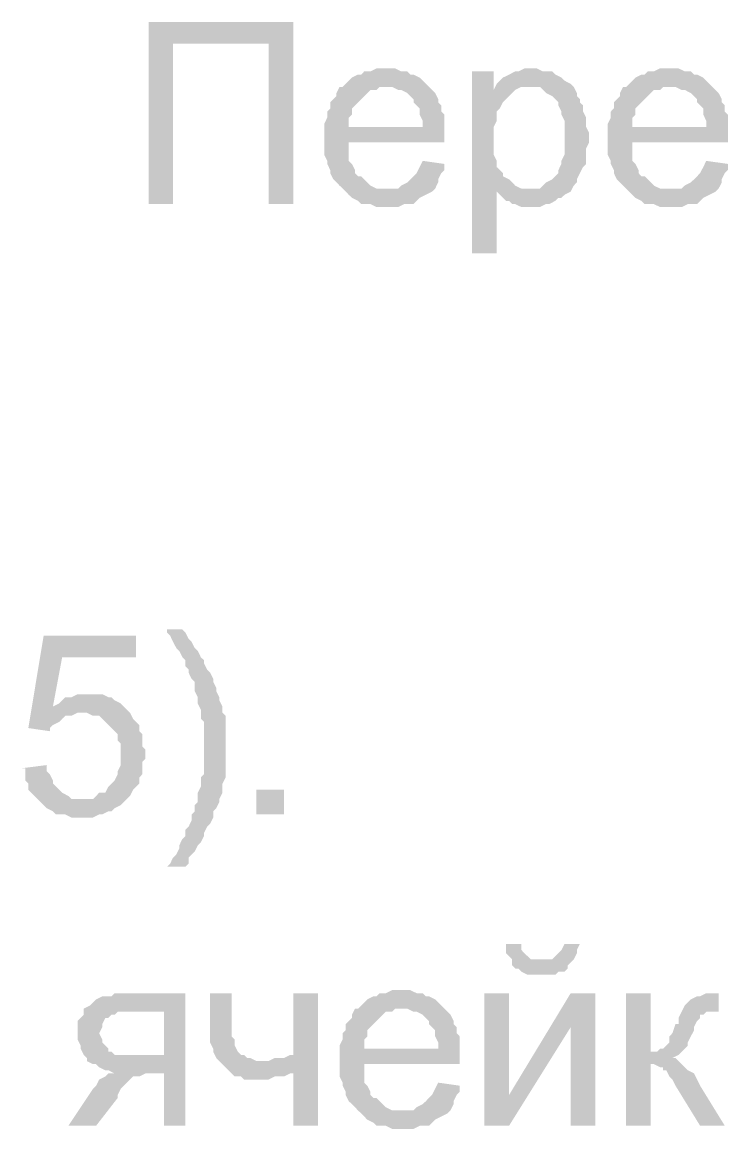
# Model space of a CAD drawing. Header units: millimetres. Extents: x -383313 to -161684, y -117025 to 99224.
# Drawn here: x -337689 to -336720, y -34059 to -32540 of the extents above; entities that cross this region are included whole.
import ezdxf

# ---------------------------------------------------------------- set-up
doc = ezdxf.new("R2010")
doc.units = ezdxf.units.MM
doc.header["$MEASUREMENT"] = 0
doc.layers.add('PDF_Solid Fills', color=7, linetype='Continuous')

# ---------------------------------------------------------------- blocks, each defined once
blk = doc.blocks.new('A$Cf5759c35')
at = {"layer": 'PDF_Solid Fills'}
for points in [[(21145.3, -14274.8), (20946.4, -14274.8), (20946.4, -14524.6), (20980.2, -14524.6), (20980.2, -14304.4), (21111.5, -14304.4)], [(21272.3, -14338.3), (21272.3, -14338.3), (21259.6, -14338.3), (21251.2, -14342.5), (21242.7, -14342.5), (21238.5, -14346.8), (21234.2, -14346.8), (21225.8, -14351), (21221.5, -14355.2), (21217.3, -14359.5), (21213.1, -14363.7), (21272.3, -14363.7), (21276.6, -14363.7), (21280.8, -14363.7), (21289.3, -14367.9), (21293.5, -14367.9), (21302, -14372.2), (21306.2, -14376.4), (21310.4, -14380.6), (21310.4, -14384.9), (21314.7, -14389.1), (21318.9, -14393.3), (21318.9, -14401.8), (21323.1, -14410.3), (21323.1, -14418.7), (21221.5, -14418.7), (21352.8, -14418.7), (21352.8, -14410.3), (21352.8, -14401.8), (21348.5, -14397.6), (21348.5, -14389.1), (21344.3, -14384.9), (21344.3, -14380.6), (21340.1, -14372.2), (21335.8, -14367.9), (21331.6, -14363.7), (21327.4, -14359.5), (21323.1, -14355.2), (21318.9, -14351), (21310.4, -14346.8), (21306.2, -14346.8), (21302, -14342.5), (21293.5, -14342.5), (21285, -14338.3), (21280.8, -14338.3)], [(21420.5, -14342.5), (21390.9, -14342.5), (21390.9, -14592.3), (21424.7, -14592.3), (21424.7, -14507.6), (21467.1, -14503.4), (21462.8, -14503.4), (21458.6, -14503.4), (21450.1, -14499.2), (21445.9, -14494.9), (21441.7, -14490.7), (21433.2, -14486.5), (21433.2, -14482.2), (21429, -14478), (21424.7, -14473.8), (21424.7, -14465.3), (21420.5, -14456.8), (21420.5, -14452.6), (21420.5, -14444.1), (21420.5, -14435.7), (21420.5, -14431.4), (21420.5, -14423), (21420.5, -14418.7), (21424.7, -14410.3), (21424.7, -14401.8), (21424.7, -14397.6), (21429, -14393.3), (21433.2, -14384.9), (21437.4, -14380.6), (21441.7, -14376.4), (21445.9, -14372.2), (21450.1, -14367.9), (21420.5, -14367.9)], [(21471.3, -14338.3), (21471.3, -14338.3), (21462.8, -14338.3), (21454.4, -14342.5), (21450.1, -14342.5), (21441.7, -14346.8), (21441.7, -14346.8), (21433.2, -14351), (21429, -14355.2), (21424.7, -14359.5), (21471.3, -14363.7), (21475.5, -14363.7), (21484, -14363.7), (21488.2, -14367.9), (21492.5, -14372.2), (21500.9, -14376.4), (21505.2, -14380.6), (21509.4, -14384.9), (21509.4, -14389.1), (21513.6, -14397.6), (21513.6, -14401.8), (21517.9, -14410.3), (21517.9, -14414.5), (21517.9, -14423), (21517.9, -14431.4), (21517.9, -14435.7), (21517.9, -14444.1), (21517.9, -14452.6), (21517.9, -14456.8), (21513.6, -14465.3), (21513.6, -14469.5), (21509.4, -14478), (21509.4, -14482.2), (21505.2, -14486.5), (21500.9, -14490.7), (21492.5, -14494.9), (21488.2, -14499.2), (21484, -14503.4), (21475.5, -14503.4), (21467.1, -14503.4), (21424.7, -14507.6), (21424.7, -14507.6), (21433.2, -14516.1), (21437.4, -14520.3), (21441.7, -14520.3), (21445.9, -14524.6), (21450.1, -14524.6), (21458.6, -14528.8), (21462.8, -14528.8), (21471.3, -14528.8), (21471.3, -14528.8), (21479.8, -14528.8), (21484, -14528.8), (21492.5, -14524.6), (21496.7, -14524.6), (21505.2, -14520.3), (21509.4, -14516.1), (21513.6, -14516.1), (21517.9, -14511.9), (21526.3, -14507.6), (21530.6, -14499.2), (21534.8, -14494.9), (21534.8, -14490.7), (21539, -14482.2), (21539, -14482.2), (21543.3, -14473.8), (21547.5, -14469.5), (21547.5, -14461.1), (21547.5, -14452.6), (21547.5, -14448.4), (21551.7, -14439.9), (21551.7, -14431.4), (21551.7, -14431.4), (21551.7, -14427.2), (21547.5, -14418.7), (21547.5, -14410.3), (21547.5, -14406), (21543.3, -14397.6), (21543.3, -14389.1), (21539, -14384.9), (21539, -14380.6), (21534.8, -14376.4), (21534.8, -14372.2), (21530.6, -14363.7), (21526.3, -14359.5), (21517.9, -14355.2), (21513.6, -14351), (21513.6, -14351), (21505.2, -14346.8), (21500.9, -14342.5), (21492.5, -14342.5), (21488.2, -14342.5), (21479.8, -14338.3)], [(21661.8, -14338.3), (21661.8, -14338.3), (21649.1, -14338.3), (21640.6, -14342.5), (21632.2, -14342.5), (21627.9, -14346.8), (21623.7, -14346.8), (21615.2, -14351), (21611, -14355.2), (21606.8, -14359.5), (21602.5, -14363.7), (21661.8, -14363.7), (21666, -14363.7), (21670.3, -14363.7), (21678.7, -14367.9), (21683, -14367.9), (21691.4, -14372.2), (21695.7, -14376.4), (21699.9, -14380.6), (21699.9, -14384.9), (21704.1, -14389.1), (21708.4, -14393.3), (21708.4, -14401.8), (21712.6, -14410.3), (21712.6, -14418.7), (21611, -14418.7), (21742.2, -14418.7), (21742.2, -14410.3), (21742.2, -14401.8), (21738, -14397.6), (21738, -14389.1), (21733.8, -14384.9), (21733.8, -14380.6), (21729.5, -14372.2), (21725.3, -14367.9), (21721.1, -14363.7), (21716.8, -14359.5), (21712.6, -14355.2), (21708.4, -14351), (21699.9, -14346.8), (21695.7, -14346.8), (21691.4, -14342.5), (21683, -14342.5), (21674.5, -14338.3), (21670.3, -14338.3)], [(21424.7, -14359.5), (21420.5, -14367.9), (21450.1, -14367.9), (21458.6, -14363.7), (21462.8, -14363.7), (21471.3, -14363.7)], [(21213.1, -14363.7), (21208.8, -14363.7), (21204.6, -14372.2), (21204.6, -14376.4), (21200.4, -14380.6), (21196.1, -14384.9), (21196.1, -14393.3), (21191.9, -14397.6), (21191.9, -14406), (21187.7, -14414.5), (21187.7, -14418.7), (21187.7, -14427.2), (21187.7, -14435.7), (21187.7, -14444.1), (21187.7, -14448.4), (21187.7, -14456.8), (21191.9, -14465.3), (21191.9, -14469.5), (21196.1, -14478), (21196.1, -14482.2), (21200.4, -14490.7), (21204.6, -14494.9), (21208.8, -14499.2), (21213.1, -14503.4), (21272.3, -14503.4), (21272.3, -14503.4), (21263.9, -14503.4), (21259.6, -14503.4), (21251.2, -14499.2), (21246.9, -14494.9), (21242.7, -14490.7), (21238.5, -14486.5), (21234.2, -14486.5), (21230, -14482.2), (21230, -14478), (21225.8, -14469.5), (21221.5, -14465.3), (21221.5, -14456.8), (21221.5, -14448.4), (21221.5, -14439.9), (21352.8, -14439.9), (21352.8, -14439.9), (21352.8, -14435.7), (21352.8, -14427.2), (21352.8, -14418.7), (21221.5, -14418.7), (21221.5, -14414.5), (21221.5, -14406), (21225.8, -14401.8), (21225.8, -14393.3), (21230, -14389.1), (21234.2, -14384.9), (21238.5, -14380.6), (21242.7, -14376.4), (21246.9, -14372.2), (21251.2, -14367.9), (21259.6, -14367.9), (21263.9, -14363.7), (21272.3, -14363.7)], [(21602.5, -14363.7), (21598.3, -14363.7), (21594.1, -14372.2), (21594.1, -14376.4), (21589.8, -14380.6), (21585.6, -14384.9), (21585.6, -14393.3), (21581.4, -14397.6), (21581.4, -14406), (21577.1, -14414.5), (21577.1, -14418.7), (21577.1, -14427.2), (21577.1, -14435.7), (21577.1, -14444.1), (21577.1, -14448.4), (21577.1, -14456.8), (21581.4, -14465.3), (21581.4, -14469.5), (21585.6, -14478), (21585.6, -14482.2), (21589.8, -14490.7), (21594.1, -14494.9), (21598.3, -14499.2), (21602.5, -14503.4), (21661.8, -14503.4), (21661.8, -14503.4), (21653.3, -14503.4), (21649.1, -14503.4), (21640.6, -14499.2), (21636.4, -14494.9), (21632.2, -14490.7), (21627.9, -14486.5), (21623.7, -14486.5), (21619.5, -14482.2), (21619.5, -14478), (21615.2, -14469.5), (21611, -14465.3), (21611, -14456.8), (21611, -14448.4), (21611, -14439.9), (21742.2, -14439.9), (21742.2, -14439.9), (21742.2, -14435.7), (21742.2, -14427.2), (21742.2, -14418.7), (21611, -14418.7), (21611, -14414.5), (21611, -14406), (21615.2, -14401.8), (21615.2, -14393.3), (21619.5, -14389.1), (21623.7, -14384.9), (21627.9, -14380.6), (21632.2, -14376.4), (21636.4, -14372.2), (21640.6, -14367.9), (21649.1, -14367.9), (21653.3, -14363.7), (21661.8, -14363.7)], [(21323.1, -14465.3), (21323.1, -14465.3), (21318.9, -14473.8), (21314.7, -14482.2), (21310.4, -14486.5), (21306.2, -14490.7), (21302, -14494.9), (21302, -14494.9), (21293.5, -14499.2), (21289.3, -14503.4), (21280.8, -14503.4), (21272.3, -14503.4), (21213.1, -14503.4), (21213.1, -14503.4), (21217.3, -14507.6), (21221.5, -14511.9), (21225.8, -14516.1), (21234.2, -14520.3), (21238.5, -14524.6), (21246.9, -14524.6), (21251.2, -14524.6), (21259.6, -14528.8), (21268.1, -14528.8), (21272.3, -14528.8), (21272.3, -14528.8), (21280.8, -14528.8), (21289.3, -14528.8), (21297.7, -14524.6), (21302, -14524.6), (21310.4, -14524.6), (21314.7, -14520.3), (21318.9, -14516.1), (21327.4, -14511.9), (21327.4, -14511.9), (21335.8, -14507.6), (21340.1, -14503.4), (21344.3, -14494.9), (21344.3, -14490.7), (21348.5, -14482.2), (21352.8, -14478), (21352.8, -14469.5)], [(21712.6, -14465.3), (21712.6, -14465.3), (21708.4, -14473.8), (21704.1, -14482.2), (21699.9, -14486.5), (21695.7, -14490.7), (21691.4, -14494.9), (21691.4, -14494.9), (21683, -14499.2), (21678.7, -14503.4), (21670.3, -14503.4), (21661.8, -14503.4), (21602.5, -14503.4), (21602.5, -14503.4), (21606.8, -14507.6), (21611, -14511.9), (21615.2, -14516.1), (21623.7, -14520.3), (21627.9, -14524.6), (21636.4, -14524.6), (21640.6, -14524.6), (21649.1, -14528.8), (21657.6, -14528.8), (21661.8, -14528.8), (21661.8, -14528.8), (21670.3, -14528.8), (21678.7, -14528.8), (21687.2, -14524.6), (21691.4, -14524.6), (21699.9, -14524.6), (21704.1, -14520.3), (21708.4, -14516.1), (21716.8, -14511.9), (21716.8, -14511.9), (21725.3, -14507.6), (21729.5, -14503.4), (21733.8, -14494.9), (21733.8, -14490.7), (21738, -14482.2), (21742.2, -14478), (21742.2, -14469.5)], [(20929.4, -15117.2), (20802.4, -15117.2), (20781.3, -15244.2), (20810.9, -15248.5), (20810.9, -15244.2), (20815.1, -15240), (20823.6, -15235.8), (20827.8, -15231.5), (20827.8, -15231.5), (20832.1, -15227.3), (20840.5, -15227.3), (20849, -15223.1), (20853.2, -15223.1), (20916.7, -15218.8), (20916.7, -15218.8), (20912.5, -15214.6), (20815.1, -15214.6), (20827.8, -15146.9), (20929.4, -15146.9)], [(20992.9, -15108.8), (20971.8, -15108.8), (20971.8, -15113), (20976, -15117.2), (20980.2, -15125.7), (20984.5, -15134.2), (20988.7, -15138.4), (20992.9, -15146.9), (20997.2, -15151.1), (20997.2, -15155.3), (20997.2, -15159.6), (21001.4, -15163.8), (21001.4, -15168), (21005.6, -15176.5), (21009.9, -15180.7), (21009.9, -15189.2), (21009.9, -15193.4), (21014.1, -15201.9), (21014.1, -15210.4), (21014.1, -15210.4), (21018.3, -15218.8), (21018.3, -15223.1), (21018.3, -15231.5), (21022.6, -15235.8), (21022.6, -15244.2), (21022.6, -15252.7), (21022.6, -15256.9), (21022.6, -15265.4), (21022.6, -15273.9), (21022.6, -15273.9), (21022.6, -15278.1), (21022.6, -15286.6), (21022.6, -15295), (21022.6, -15299.3), (21022.6, -15307.7), (21018.3, -15312), (21018.3, -15320.4), (21018.3, -15324.7), (21014.1, -15333.1), (21014.1, -15337.4), (21014.1, -15345.8), (21009.9, -15350.1), (21009.9, -15358.5), (21005.6, -15362.8), (21005.6, -15371.2), (21001.4, -15379.7), (20997.2, -15383.9), (20997.2, -15392.4), (20992.9, -15396.6), (20988.7, -15405.1), (20988.7, -15409.3), (20984.5, -15417.8), (20980.2, -15422), (20976, -15430.5), (20971.8, -15434.7), (20992.9, -15434.7), (20997.2, -15434.7), (21001.4, -15430.5), (21001.4, -15422), (21005.6, -15417.8), (21009.9, -15413.6), (21014.1, -15405.1), (21018.3, -15400.9), (21022.6, -15392.4), (21022.6, -15388.2), (21026.8, -15379.7), (21031, -15375.5), (21035.3, -15367), (21035.3, -15362.8), (21035.3, -15358.5), (21039.5, -15354.3), (21043.7, -15345.8), (21043.7, -15341.6), (21048, -15333.1), (21048, -15328.9), (21048, -15320.4), (21052.2, -15312), (21052.2, -15307.7), (21052.2, -15299.3), (21052.2, -15295), (21052.2, -15286.6), (21052.2, -15278.1), (21052.2, -15273.9), (21052.2, -15269.6), (21052.2, -15261.2), (21052.2, -15256.9), (21052.2, -15248.5), (21052.2, -15240), (21052.2, -15235.8), (21052.2, -15227.3), (21048, -15223.1), (21048, -15214.6), (21043.7, -15206.1), (21043.7, -15201.9), (21039.5, -15193.4), (21039.5, -15193.4), (21039.5, -15189.2), (21035.3, -15180.7), (21035.3, -15176.5), (21031, -15168), (21026.8, -15163.8), (21022.6, -15155.3), (21022.6, -15151.1), (21018.3, -15146.9), (21014.1, -15138.4), (21009.9, -15134.2), (21005.6, -15125.7), (21001.4, -15121.5), (20997.2, -15113)], [(20861.7, -15197.7), (20861.7, -15197.7), (20849, -15197.7), (20840.5, -15201.9), (20832.1, -15201.9), (20827.8, -15206.1), (20823.6, -15210.4), (20815.1, -15214.6), (20912.5, -15214.6), (20908.3, -15210.4), (20899.8, -15206.1), (20895.6, -15201.9), (20891.3, -15201.9), (20882.9, -15197.7), (20878.6, -15197.7), (20870.2, -15197.7)], [(20916.7, -15218.8), (20853.2, -15223.1), (20861.7, -15223.1), (20870.2, -15227.3), (20878.6, -15227.3), (20882.9, -15231.5), (20887.1, -15235.8), (20891.3, -15240), (20895.6, -15244.2), (20899.8, -15248.5), (20904, -15252.7), (20904, -15261.2), (20908.3, -15265.4), (20908.3, -15273.9), (20908.3, -15282.3), (20908.3, -15282.3), (20908.3, -15286.6), (20908.3, -15295), (20904, -15303.5), (20904, -15307.7), (20899.8, -15316.2), (20895.6, -15320.4), (20891.3, -15324.7), (20891.3, -15324.7), (20887.1, -15333.1), (20878.6, -15333.1), (20874.4, -15337.4), (20870.2, -15341.6), (20861.7, -15341.6), (20853.2, -15341.6), (20916.7, -15341.6), (20921, -15337.4), (20921, -15337.4), (20925.2, -15328.9), (20929.4, -15324.7), (20933.7, -15320.4), (20933.7, -15312), (20937.9, -15307.7), (20937.9, -15299.3), (20937.9, -15290.8), (20942.1, -15286.6), (20942.1, -15278.1), (20942.1, -15273.9), (20937.9, -15269.6), (20937.9, -15261.2), (20937.9, -15252.7), (20933.7, -15248.5), (20933.7, -15240), (20929.4, -15235.8), (20925.2, -15231.5), (20921, -15223.1)], [(20806.7, -15295), (20772.8, -15299.3), (20777, -15299.3), (20777, -15316.2), (20781.3, -15320.4), (20781.3, -15328.9), (20785.5, -15333.1), (20789.7, -15337.4), (20794, -15341.6), (20798.2, -15345.8), (20802.4, -15350.1), (20806.7, -15354.3), (20815.1, -15358.5), (20819.4, -15362.8), (20827.8, -15362.8), (20832.1, -15362.8), (20840.5, -15367), (20849, -15367), (20853.2, -15367), (20857.5, -15367), (20861.7, -15367), (20870.2, -15367), (20878.6, -15362.8), (20882.9, -15362.8), (20891.3, -15358.5), (20895.6, -15358.5), (20899.8, -15354.3), (20908.3, -15350.1), (20912.5, -15345.8), (20916.7, -15341.6), (20853.2, -15341.6), (20853.2, -15341.6), (20849, -15341.6), (20840.5, -15341.6), (20836.3, -15337.4), (20827.8, -15333.1), (20823.6, -15328.9), (20819.4, -15324.7), (20815.1, -15320.4), (20815.1, -15316.2), (20810.9, -15307.7), (20806.7, -15303.5)], [(21458.6, -15540.6), (21437.4, -15540.6), (21437.4, -15553.3), (21441.7, -15557.5), (21445.9, -15561.7), (21484, -15561.7), (21479.8, -15561.7), (21471.3, -15561.7), (21467.1, -15557.5), (21462.8, -15553.3), (21458.6, -15549)], [(21539, -15540.6), (21517.9, -15540.6), (21513.6, -15549), (21509.4, -15553.3), (21505.2, -15557.5), (21505.2, -15557.5), (21500.9, -15561.7), (21492.5, -15561.7), (21484, -15561.7), (21445.9, -15561.7), (21445.9, -15570.2), (21450.1, -15574.4), (21454.4, -15574.4), (21458.6, -15578.7), (21467.1, -15582.9), (21471.3, -15582.9), (21479.8, -15582.9), (21488.2, -15582.9), (21492.5, -15582.9), (21496.7, -15582.9), (21505.2, -15582.9), (21509.4, -15578.7), (21517.9, -15578.7), (21522.1, -15574.4), (21522.1, -15570.2), (21526.3, -15566), (21530.6, -15561.7), (21534.8, -15553.3), (21534.8, -15549)], [(21293.5, -15604.1), (21293.5, -15604.1), (21280.8, -15604.1), (21272.3, -15608.3), (21263.9, -15608.3), (21259.6, -15612.5), (21255.4, -15612.5), (21246.9, -15616.8), (21242.7, -15621), (21238.5, -15625.2), (21234.2, -15629.5), (21293.5, -15629.5), (21297.7, -15629.5), (21302, -15629.5), (21310.4, -15633.7), (21314.7, -15633.7), (21323.1, -15637.9), (21327.4, -15642.2), (21331.6, -15646.4), (21331.6, -15650.6), (21335.8, -15654.9), (21340.1, -15659.1), (21340.1, -15667.6), (21344.3, -15676), (21344.3, -15684.5), (21242.7, -15684.5), (21373.9, -15684.5), (21373.9, -15676), (21373.9, -15667.6), (21369.7, -15663.3), (21369.7, -15654.9), (21365.5, -15650.6), (21365.5, -15646.4), (21361.2, -15637.9), (21357, -15633.7), (21352.8, -15629.5), (21348.5, -15625.2), (21344.3, -15621), (21340.1, -15616.8), (21331.6, -15612.5), (21327.4, -15612.5), (21323.1, -15608.3), (21314.7, -15608.3), (21306.2, -15604.1), (21302, -15604.1)], [(20997.2, -15608.3), (20899.8, -15608.3), (20895.6, -15612.5), (20882.9, -15612.5), (20874.4, -15616.8), (20870.2, -15621), (20865.9, -15625.2), (20865.9, -15625.2), (20857.5, -15629.5), (20967.5, -15633.7), (20967.5, -15693), (20933.7, -15693), (20861.7, -15697.2), (20861.7, -15701.4), (20870.2, -15705.7), (20874.4, -15705.7), (20878.6, -15709.9), (20887.1, -15714.1), (20891.3, -15714.1), (20899.8, -15718.4), (20895.6, -15718.4), (20967.5, -15718.4), (20967.5, -15790.3), (20997.2, -15790.3)], [(21060.7, -15608.3), (21031, -15608.3), (21031, -15676), (21035.3, -15684.5), (21035.3, -15688.7), (21039.5, -15697.2), (21043.7, -15701.4), (21103, -15701.4), (21094.5, -15701.4), (21086.1, -15697.2), (21081.8, -15697.2), (21077.6, -15693), (21073.4, -15693), (21069.1, -15688.7), (21064.9, -15680.3), (21064.9, -15676), (21064.9, -15671.8), (21060.7, -15667.6), (21060.7, -15659.1), (21060.7, -15650.6), (21060.7, -15642.2)], [(21179.2, -15608.3), (21145.3, -15608.3), (21145.3, -15693), (21141.1, -15693), (21132.6, -15697.2), (21124.2, -15697.2), (21119.9, -15697.2), (21111.5, -15701.4), (21107.2, -15701.4), (21103, -15701.4), (21043.7, -15701.4), (21048, -15705.7), (21052.2, -15709.9), (21056.4, -15714.1), (21145.3, -15718.4), (21145.3, -15790.3), (21179.2, -15790.3)], [(21560.2, -15608.3), (21526.3, -15608.3), (21441.7, -15748), (21407.8, -15790.3), (21441.7, -15790.3), (21526.3, -15654.9)], [(21636.4, -15608.3), (21602.5, -15608.3), (21602.5, -15790.3), (21636.4, -15790.3), (21636.4, -15705.7), (21678.7, -15705.7), (21674.5, -15701.4), (21670.3, -15697.2), (21666, -15697.2), (21666, -15697.2), (21674.5, -15693), (21678.7, -15688.7), (21636.4, -15688.7)], [(21729.5, -15608.3), (21712.6, -15608.3), (21704.1, -15612.5), (21699.9, -15612.5), (21691.4, -15616.8), (21687.2, -15621), (21687.2, -15621), (21683, -15625.2), (21678.7, -15633.7), (21721.1, -15633.7), (21729.5, -15633.7)], [(20857.5, -15629.5), (20857.5, -15637.9), (20853.2, -15642.2), (20849, -15646.4), (20849, -15654.9), (20849, -15663.3), (20849, -15667.6), (20849, -15671.8), (20853.2, -15680.3), (20853.2, -15684.5), (20857.5, -15693), (20861.7, -15697.2), (20933.7, -15693), (20933.7, -15693), (20921, -15693), (20916.7, -15693), (20908.3, -15693), (20899.8, -15693), (20895.6, -15688.7), (20891.3, -15688.7), (20891.3, -15684.5), (20887.1, -15680.3), (20882.9, -15676), (20882.9, -15671.8), (20878.6, -15663.3), (20878.6, -15663.3), (20882.9, -15654.9), (20882.9, -15650.6), (20887.1, -15642.2), (20891.3, -15642.2), (20895.6, -15637.9), (20899.8, -15637.9), (20904, -15633.7), (20912.5, -15633.7), (20925.2, -15633.7), (20967.5, -15633.7)], [(21234.2, -15629.5), (21230, -15629.5), (21225.8, -15637.9), (21225.8, -15642.2), (21221.5, -15646.4), (21217.3, -15650.6), (21217.3, -15659.1), (21213.1, -15663.3), (21213.1, -15671.8), (21208.8, -15680.3), (21208.8, -15684.5), (21208.8, -15693), (21208.8, -15701.4), (21208.8, -15709.9), (21208.8, -15714.1), (21208.8, -15722.6), (21213.1, -15731.1), (21213.1, -15735.3), (21217.3, -15743.8), (21217.3, -15748), (21221.5, -15756.5), (21225.8, -15760.7), (21230, -15764.9), (21234.2, -15769.2), (21293.5, -15769.2), (21293.5, -15769.2), (21285, -15769.2), (21280.8, -15769.2), (21272.3, -15764.9), (21268.1, -15760.7), (21263.9, -15756.5), (21259.6, -15752.2), (21255.4, -15752.2), (21251.2, -15748), (21251.2, -15743.8), (21246.9, -15735.3), (21242.7, -15731.1), (21242.7, -15722.6), (21242.7, -15714.1), (21242.7, -15705.7), (21373.9, -15705.7), (21373.9, -15705.7), (21373.9, -15701.4), (21373.9, -15693), (21373.9, -15684.5), (21242.7, -15684.5), (21242.7, -15680.3), (21242.7, -15671.8), (21246.9, -15667.6), (21246.9, -15659.1), (21251.2, -15654.9), (21255.4, -15650.6), (21259.6, -15646.4), (21263.9, -15642.2), (21268.1, -15637.9), (21272.3, -15633.7), (21280.8, -15633.7), (21285, -15629.5), (21293.5, -15629.5)], [(21678.7, -15633.7), (21674.5, -15642.2), (21674.5, -15650.6), (21670.3, -15650.6), (21666, -15663.3), (21661.8, -15667.6), (21661.8, -15676), (21657.6, -15680.3), (21657.6, -15680.3), (21653.3, -15684.5), (21649.1, -15684.5), (21644.9, -15688.7), (21636.4, -15688.7), (21678.7, -15688.7), (21683, -15684.5), (21687.2, -15680.3), (21687.2, -15676), (21691.4, -15667.6), (21695.7, -15659.1), (21695.7, -15654.9), (21699.9, -15646.4), (21704.1, -15642.2), (21704.1, -15637.9), (21708.4, -15637.9), (21712.6, -15633.7), (21721.1, -15633.7)], [(21056.4, -15714.1), (21060.7, -15718.4), (21064.9, -15722.6), (21073.4, -15722.6), (21077.6, -15726.8), (21086.1, -15726.8), (21094.5, -15726.8), (21098.8, -15726.8), (21103, -15726.8), (21111.5, -15726.8), (21119.9, -15722.6), (21124.2, -15722.6), (21132.6, -15722.6), (21141.1, -15718.4), (21145.3, -15718.4)], [(21678.7, -15705.7), (21636.4, -15705.7), (21640.6, -15705.7), (21649.1, -15709.9), (21653.3, -15709.9), (21653.3, -15714.1), (21657.6, -15714.1), (21661.8, -15722.6), (21666, -15726.8), (21670.3, -15735.3), (21704.1, -15790.3), (21738, -15790.3), (21704.1, -15735.3), (21704.1, -15735.3), (21699.9, -15726.8), (21695.7, -15718.4), (21687.2, -15714.1), (21683, -15709.9)], [(20895.6, -15718.4), (20891.3, -15718.4), (20887.1, -15722.6), (20878.6, -15726.8), (20874.4, -15735.3), (20870.2, -15739.5), (20836.3, -15790.3), (20874.4, -15790.3), (20904, -15752.2), (20904, -15748), (20908.3, -15739.5), (20912.5, -15735.3), (20916.7, -15731.1), (20921, -15726.8), (20925.2, -15722.6), (20929.4, -15722.6), (20933.7, -15722.6), (20942.1, -15718.4), (20950.6, -15718.4), (20967.5, -15718.4)], [(21344.3, -15731.1), (21344.3, -15731.1), (21340.1, -15739.5), (21335.8, -15748), (21331.6, -15752.2), (21327.4, -15756.5), (21323.1, -15760.7), (21323.1, -15760.7), (21314.7, -15764.9), (21310.4, -15769.2), (21302, -15769.2), (21293.5, -15769.2), (21234.2, -15769.2), (21234.2, -15769.2), (21238.5, -15773.4), (21242.7, -15777.6), (21246.9, -15781.9), (21255.4, -15786.1), (21259.6, -15790.3), (21268.1, -15790.3), (21272.3, -15790.3), (21280.8, -15794.6), (21289.3, -15794.6), (21293.5, -15794.6), (21293.5, -15794.6), (21302, -15794.6), (21310.4, -15794.6), (21318.9, -15790.3), (21323.1, -15790.3), (21331.6, -15790.3), (21335.8, -15786.1), (21340.1, -15781.9), (21348.5, -15777.6), (21348.5, -15777.6), (21357, -15773.4), (21361.2, -15769.2), (21365.5, -15760.7), (21365.5, -15756.5), (21369.7, -15748), (21373.9, -15743.8), (21373.9, -15735.3)]]:
    blk.add_hatch(color=8, dxfattribs=at).paths.add_polyline_path(points)
at = {"layer": 'PDF_Solid Fills', "color": 8, "lineweight": 13}
for points in [[(21145.3, -14274.8), (21111.5, -14304.4), (21145.3, -14524.6), (21111.5, -14524.6)], [(21094.5, -15362.8), (21094.5, -15328.9), (21132.6, -15362.8), (21132.6, -15328.9)], [(21441.7, -15608.3), (21407.8, -15608.3), (21441.7, -15748), (21407.8, -15790.3)], [(21560.2, -15608.3), (21526.3, -15654.9), (21560.2, -15790.3), (21526.3, -15790.3)]]:
    blk.add_solid(points, dxfattribs=at)

msp = doc.modelspace()

# ---------------------------------------------------------------- block references
at = {"ltscale": 100}
msp.add_blockref('A$Cf5759c35', (-358461.97282, -18264.93104), dxfattribs=at)

doc.saveas('drawing.dxf')
